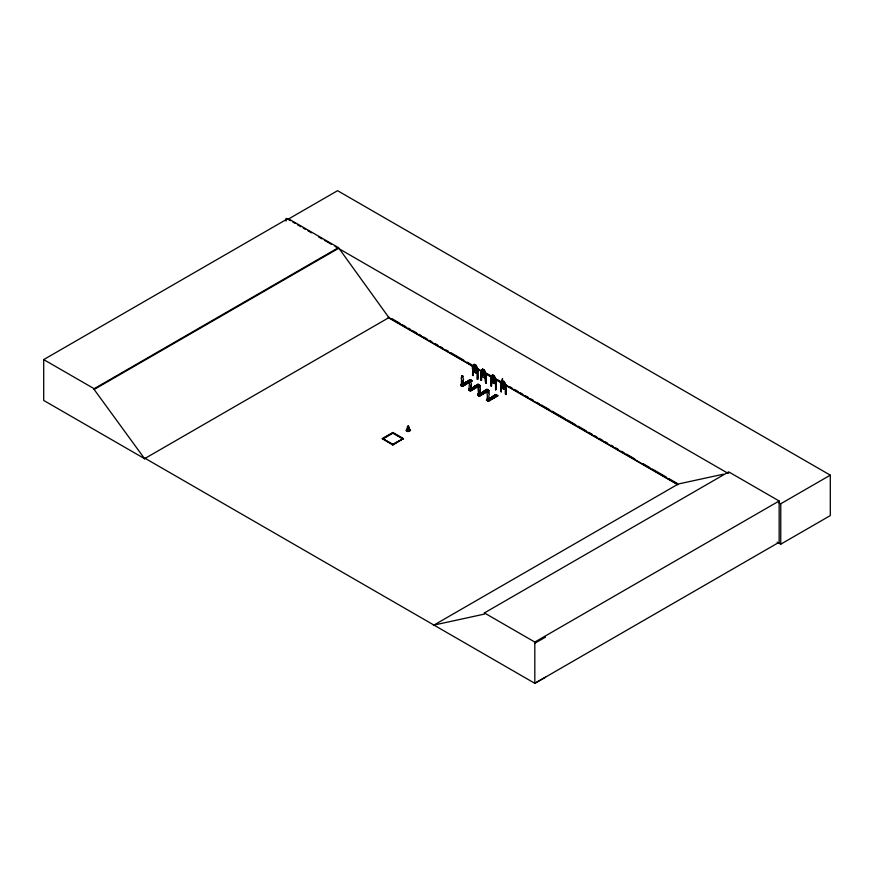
<?xml version="1.0" encoding="UTF-8"?>
<svg xmlns="http://www.w3.org/2000/svg" width="874" height="874" viewBox="0 0 874 874"><rect width="100%" height="100%" fill="white"/><g stroke="black" fill="none" stroke-linecap="round" stroke-linejoin="round"><path stroke-width="1.31" d="M462.87 385.303L463.187 380.201A1.65 0.961 59.5 0 0 462.947 377.95L462.925 376.301M463.187 380.201L462.947 385.27L461.548 384.527L462.215 384.527M470.813 380.703L470.824 382.583A1.65 0.961 59.5 0 1 471.141 384.8L470.9 389.859C468.125 389.138 471.556 388.569 469.567 389.411M479.717 395.037L480.034 389.935A1.65 0.961 59.5 0 0 479.793 387.674L479.717 385.838L478.832 385.172M480.034 389.935L479.793 394.993L478.395 394.48L478.843 394.032M488.621 400.172L488.937 395.07A1.65 0.961 59.5 0 0 488.697 392.808L488.697 391.355L488.697 392.808M473.697 366.599L388.908 317.612L338.467 247.648L288.027 218.533L43.7 359.596L43.7 400.434L144.647 458.719L145.215 458.38M491.385 376.749L491.396 386.21M502.353 388.22L500.584 384.658L500.584 382.091C501.348 385.205 504.069 370.784 501.458 384.593L502.626 386.778L503.785 387.433L504.932 386.559L504.156 381.545L502.353 380.529M504.385 384.221L677.7 484.349M407.721 430.948C405.536 418.974 413.216 433.351 407.197 430.696L408.071 426.436L407.197 430.696M461.264 385.707L470.507 379.928L461.221 385.685L460.653 385.368L462.674 386.505L471.938 380.594L470.157 379.6L460.882 385.5L460.784 384.571C462.761 381.719 461.177 391.093 461.527 379.261A1.65 0.961 59.5 0 1 461.767 377.284L461.789 375.656M462.313 384.418L461.92 384.691M471.457 390.296L471.326 389.52L470.365 390.634L468.879 389.236C471.72 387.827 467.972 392.579 469.469 383.85A1.65 0.961 59.5 0 1 469.72 381.872L469.72 380.409M469.851 389.356L470.19 388.864L469.688 389.454M478.526 394.163L479.181 394.185L478.406 394.24L478.952 394.065L478.788 395.507L478.373 388.985A1.65 0.961 59.5 0 1 478.613 387.007L478.613 385.554M479.116 394.021L478.449 394.502M488.402 390.602L487.517 390.438L487.517 392.142A1.65 0.961 59.5 0 0 487.266 394.13L487.375 399.68M487.474 399.451L488.031 399.178L487.299 399.374M408.158 426.326L406.956 430.325M467.459 382.648L467.175 381.949L466.913 382.648M483.486 392.109L484.305 391.825M484.414 391.76L484.425 392.328M493.209 397.506L493.318 396.894M407.076 429.932L408.082 426.381M461.636 384.494L462.226 384.232M474.746 365.048L474.189 368.041L475.336 369.691L475.926 367.899L474.811 365.015M483.136 369.888L482.568 372.892L483.715 374.531L484.305 372.739L483.191 369.855M492.565 377.513L493.187 375.623L494.302 378.508L493.712 380.299L492.565 377.524M409.032 430.882L408.191 426.545M487.965 399.101C487.397 401.57 487.878 398.588 487.277 399.396M481.705 371.242L482.623 369.199L480.766 370.718L480.766 373.285L482.535 376.847L484.393 377.83C490.128 372.084 482.874 370.347 485.627 382.856M491.691 377.011L492.619 374.968L494.302 375.984L496.093 379.502L496.093 388.886M461.712 375.7L462.652 375.744M469.666 380.288L470.649 380.551M493.078 397.43L492.455 397.397M470.212 388.864L469.436 388.832L469.349 390.066M478.253 395.201L478.253 394.021L479.16 394.141M476.002 372.99L474.178 371.953L472.375 368.435L472.441 365.845L474.211 364.283L473.304 368.347L475.631 371.188L476.778 370.314L475.915 365.376L474.178 364.392L475.98 365.343M482.59 369.123L480.766 370.718L486.108 373.733L484.393 370.139L482.535 369.156L484.36 370.183M486.108 376.213L484.36 377.743M490.926 385.937L490.871 376.508L492.586 374.891L494.356 375.951L495.165 380.922L494.018 381.796L492.849 381.14L491.68 378.955M496.039 382.014L494.323 383.631L492.554 382.561L490.762 379.054L490.817 376.454L492.619 374.968M496.093 381.982C494.236 385.827 491.188 381.272 490.817 379.021M500.649 384.669L502.299 388.253L504.101 389.269L505.817 387.652M467.579 382.594L466.902 382.102M474.658 386.811L475.522 386.734M492.444 397.08L493.067 396.927M408.398 426.534L409.469 430.576M469.644 381.916L469.644 380.452L470.507 379.928M471.96 380.824L462.084 386.166L462.696 386.505M462.117 386.188L471.599 380.54L472.08 380.966M470.026 390.744L479.782 385.434M470.365 390.94L471.457 389.596M479.52 396.239L488.927 390.689L487.015 389.323L487.474 389.902L478.067 395.419L477.63 394.294L478.723 393.803M477.969 395.267L487.495 389.891M488.588 390.503L487.015 389.465L477.488 395.081L479.542 396.228M486.545 400.226L487.626 398.948M494.957 395.026C499.098 397.878 493.286 393.934 496.05 394.84L486.643 400.379M486.982 400.576L496.257 394.797L486.523 400.139L488.446 401.363L497.819 395.835L495.908 394.458M488.096 401.177L497.677 395.463L487.976 401.024M497.798 395.835L497.568 395.714M488.162 401.21L488.304 400.434L486.534 399.429M472.375 365.878L477.772 368.861M472.441 365.933L473.205 366.064L473.02 375.602M472.495 368.413L474.211 371.974L475.98 372.903L477.717 371.363M461.691 375.864L461.767 377.284M477.717 378.278L477.423 368.467L477.237 379.36M484.393 370.139L485.168 375.154L484.021 376.028L481.694 373.187L481.694 371.264M465.82 382.156C470.551 384.221 463.799 382.528 466.771 381.588L468.54 382.594M467.623 381.097C472.277 383.391 465.602 381.053 468.573 380.671M470.157 379.6L469.207 380.299M460.642 385.358L470.157 379.742L471.938 380.736M460.926 385.205L462.422 386.046L463.515 385.008L462.554 386.264M462.313 386.297L471.938 380.594M471.141 384.8L470.824 389.902L469.349 388.886M468.868 390.099L468.737 389.159L469.688 388.591M490.762 376.486L496.039 379.491M469.502 389.334L469.972 390.317M473.774 386.745C478.504 388.81 471.742 387.116 474.724 386.177L476.494 387.324L474.724 386.177M475.576 385.827L476.527 385.128L478.297 386.264L476.527 385.128M477.16 384.888L478.111 384.189L480.034 385.554L470.157 390.733M468.825 390.088L478.111 384.189M468.606 389.957L469.185 390.296L477.423 385.445M479.902 385.412L470.605 391.082L468.595 389.946L478.34 384.636M479.717 387.717L479.771 386.035M482.667 391.88C487.397 393.945 480.645 392.251 483.617 391.323L485.398 392.317M484.469 390.82C489.2 392.885 482.448 391.191 485.42 390.263L487.189 391.399L485.42 390.263M486.053 389.88C490.784 391.945 484.032 390.263 487.015 389.323M477.63 394.294L479.269 395.78L480.219 394.655L480.361 395.43M488.446 390.263L478.93 395.9L480.361 394.731M488.784 390.328L479.16 396.02L488.784 390.459M503.479 381.632L504.079 384.156L503.479 385.937L502.342 383.173L502.9 381.304L503.544 381.599M502.386 388.176L504.101 389.269M487.146 400.336L487.146 399.156L489.254 399.866L489.254 400.565L487.233 399.112L487.233 400.292M491.57 397.157L492.521 396.457L494.291 397.594L492.521 396.457M493.373 396.097L494.323 395.398L496.093 396.534L494.323 395.398M486.392 400.216L495.929 394.687M488.162 400.347L489.254 399.866M487.823 401.024L497.339 395.398M481.115 370.631L481.115 380.07M506.046 394.425L506.046 384.997L505.336 384.866M506.046 384.997L500.529 382.124M288.027 218.533L288.027 219.287L337.572 190.685L830.3 475.161L830.3 515.584L780.755 544.185L777.215 542.131M43.7 359.596L94.141 388.712L338.467 247.648M545.507 677.219L534.812 683.315L145.15 458.347L144.571 458.675L94.141 389.465L338.467 248.402M144.571 458.675L389.476 317.284M382.342 438.562L392.852 432.499L403.351 438.562L392.852 444.964L382.342 438.562L392.852 444.626L403.351 438.562M382.342 438.901L392.852 432.838L403.351 438.901M392.852 433.165L382.932 438.901L392.852 444.287L402.772 438.901L392.852 433.165L392.852 432.499M410.605 430.259L408.366 428.97C413.621 429.757 407.295 433.438 405.951 430.303L408.191 428.916M433.373 625.413L678.279 484.01L723.399 474.2M433.941 625.074L484.382 614.105L484.382 612.936L728.708 471.873L779.149 500.988L779.149 542.251L534.812 683.315L534.812 642.051L779.149 500.988M728.708 473.042L728.14 473.38L334.95 246.37M778.417 502.408L780.755 503.763L830.3 475.161M534.812 643.231L545.507 637.135M484.316 392.262L483.497 392.076M467.328 382.572L466.705 382.419M409.589 430.194L408.366 426.315M472.9 366.195L472.539 375.328M481.29 371.035L481.41 380.441M505.303 384.626L505.926 385.106L504.156 381.545M477.16 384.746L478.93 385.751M475.576 385.685L477.346 386.679M493.373 395.955L495.143 396.96M491.57 397.014L493.34 398.02M461.483 385.423L462.029 385.729L461.876 384.473M478.876 395.452L478.329 393.977M477.663 368.883L476.002 365.299L477.717 368.894L477.204 368.424M288.027 219.287L290.376 220.641M292.724 221.996L295.073 223.351M297.411 224.705L300.929 226.737M303.278 228.092L305.627 229.447M307.976 230.802L311.494 232.834M318.529 236.898L322.047 238.93M324.396 240.284L331.432 244.338M391.836 318.639L400.084 323.402M402.444 324.767L405.984 326.81M408.333 328.165L410.693 329.531M413.052 330.885L416.592 332.928M418.952 334.294L421.301 335.66M423.661 337.014L427.2 339.057M429.56 340.423L431.909 341.778M435.449 343.821L437.808 345.186M440.168 346.541L442.517 347.907M446.057 349.95L448.417 351.304M450.776 352.67L463.744 360.154M467.273 362.197L471.993 364.917M487.31 373.766L490.849 375.809M497.929 379.895L501.458 381.927M509.706 386.69L512.066 388.056M514.425 389.422L517.965 391.465M520.325 392.819L522.674 394.185M525.034 395.54L528.573 397.583M530.933 398.948L533.282 400.303M536.822 402.346L539.182 403.712M541.541 405.066L549.79 409.83M552.149 411.195L565.117 418.679M567.466 420.044L575.726 424.808M578.075 426.162L586.334 430.937M588.683 432.291L592.222 434.334M594.582 435.7L596.942 437.055M599.302 438.42L602.831 440.463M605.19 441.818L607.55 443.184M611.079 445.227L613.439 446.581M615.799 447.947L618.158 449.302M621.698 451.345L624.047 452.71M626.407 454.065L634.655 458.839M642.914 463.602L649.983 467.677M652.343 469.043L666.491 477.204M668.839 478.57L677.099 483.333M477.313 368.653L480.842 370.696L480.929 380.168M491.45 376.814L485.518 373.22L486.108 373.69L486.108 383.118M494.99 378.857L500.889 382.266M388.132 317.502L473.282 366.665M476.833 368.708L480.383 370.762M485.114 373.493L491.024 376.902M494.575 378.955L500.485 382.364M505.216 385.095L677.874 484.786M484.382 612.936L534.812 642.051M505.401 384.702L505.391 394.261M488.031 390.394L488.544 391.017M470.31 380.07L470.802 380.933M462.28 375.525L462.859 376.344M478.57 384.757L469.218 390.296M470.616 380.168L470.048 379.851M478.373 388.985L478.559 394.382M487.015 389.465L477.641 395.092M504.101 381.577L505.871 385.15L505.871 394.535M501.152 382.342L501.173 391.858M461.985 384.363L461.406 384.298L461.406 385.478M408.453 426.359L409.36 429.822M408.289 426.556L408.387 431.013M780.755 503.763L780.755 544.185M505.576 384.724L505.576 394.152M501.348 386.363L501.348 391.749M500.878 382.047L500.878 391.476M500.693 382.156L500.693 391.585M496.279 379.349L496.279 388.788M495.798 379.076L495.798 389.859M495.624 389.968L495.514 378.988M491.581 376.672L491.581 386.111M491.101 376.399L491.101 385.838M486.283 373.58L486.283 383.02M485.813 373.307L485.813 382.746M481.585 373.602L481.585 380.343M480.219 394.655L480.219 395.212M477.903 368.741L477.903 379.524M477.423 368.467L477.423 379.25M473.205 368.762L473.205 375.492M472.725 365.791L472.725 375.23M471.326 389.52L471.326 390.077M463.373 384.921L463.515 385.707M392.852 444.287L392.852 444.964M286.049 218.38L286.049 221.056M94.141 388.712L94.141 389.465"/></g></svg>
